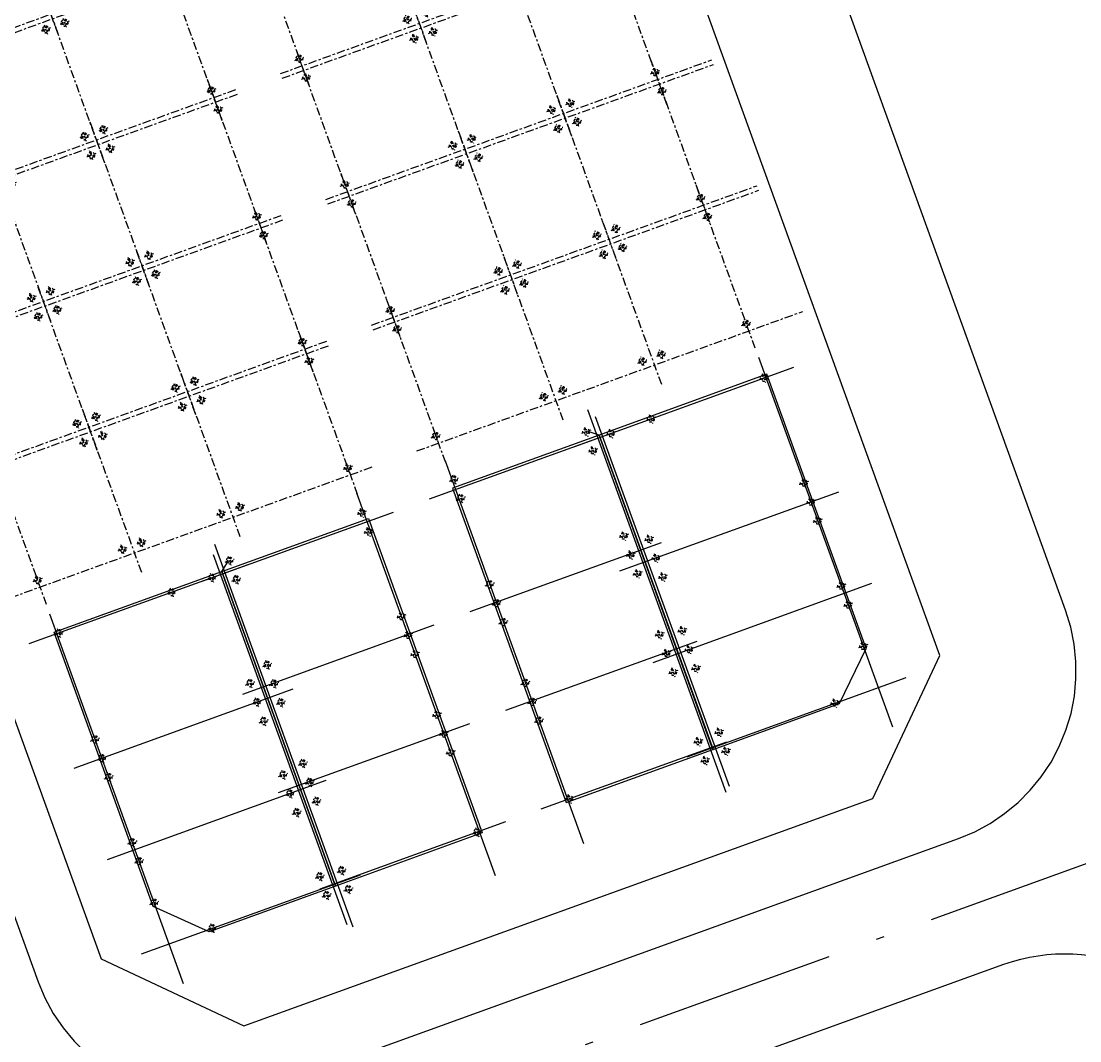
# Model space of a CAD drawing. Header units: metres. Extents: x 568006 to 1139366, y 2064802 to 4131555.
# Drawn here: x 569782.63 to 569830.12, y 2066071.59 to 2066117.33 of the extents above; entities that cross this region are included whole.
import ezdxf
from ezdxf.enums import TextEntityAlignment as Align
from ezdxf.xclip import XClip

# ---------------------------------------------------------------- set-up
doc = ezdxf.new("R2010")
doc.units = ezdxf.units.M
doc.header["$XCLIPFRAME"] = 0
for name, pattern in [('ACAD_ISO10W100', [18.5, 12, -3, 0.5, -3]), ('CENTER', [2, 1.25, -0.25, 0.25, -0.25]), ('CENTER2', [1.125, 0.75, -0.125, 0.125, -0.125]), ('HIDDEN', [0.375, 0.25, -0.125])]:
    doc.linetypes.add(name, pattern=pattern)
doc.layers.get('0').update_dxf_attribs({"linetype": 'CONTINUOUS'})
doc.layers.get('DEFPOINTS').update_dxf_attribs({"color": 152, "linetype": 'CONTINUOUS'})
doc.layers.add('-AREA', color=2, linetype='CONTINUOUS', plot=False)
for name, color, linetype, lineweight in [('-WALL', 4, 'CONTINUOUS', 35), ('A-KY HIEU', 34, 'CONTINUOUS', 20), ('E- RANH GIOI', 1, 'CENTER', 13), ('hung-demlonha', 7, 'CONTINUOUS', 15)]:
    doc.layers.add(name, color=color, linetype=linetype, lineweight=lineweight)
for name, color, linetype in [('01.AXIS', 160, 'CENTER2'), ('CDC.01.AXIS', 160, 'CENTER2'), ('datOlienke', 42, 'CONTINUOUS'), ('ghi_chu', 7, 'CONTINUOUS'), ('LogDg', 7, 'CONTINUOUS'), ('TimDg', 222, 'CONTINUOUS'), ('ViaHeS', 32, 'CONTINUOUS')]:
    doc.layers.add(name, color=color, linetype=linetype)
doc.styles.add('QH1', font='arialbd.ttf', dxfattribs={"width": 0.8})

# ---------------------------------------------------------------- blocks, each defined once
blk = doc.blocks.new('A$C33BC4D2A')
at = {"layer": 'A-KY HIEU', "color": 0, "const_width": 1.022}
blk.add_lwpolyline([(14.345, -292.097), (14.345, -4.903), (414.985, -4.903), (414.985, -292.097)], close=True, dxfattribs=at)
at = {"layer": 'DEFPOINTS', "color": 125}
blk.add_lwpolyline([(0, -297), (420, -297), (420, 0), (0, 0)], close=True, dxfattribs=at)
blk = doc.blocks.new('A$C758D662A')
at = {"linetype": 'HIDDEN', "ltscale": 500}
for radius in [300, 200]:
    blk.add_circle((0, 0), radius, dxfattribs=at)
at = {"layer": 'CDC.01.AXIS', "ltscale": 200}
for p, q in [((437, 0), (-437, 0)), ((0, 437), (0, -437))]:
    blk.add_line(p, q, dxfattribs=at)
blk = doc.blocks.new('MAU M1SH')
at = {"layer": '01.AXIS', "ltscale": 500}
for p, q in [((-370, 15724), (-370, -2671)), ((5410, 15724), (5410, -2671)), ((-1468, 14700), (6323, 14700)), ((-1468, 9100), (6323, 9100)), ((-1468, 4400), (6323, 4400)), ((-1575, -100), (6216, -100))]:
    blk.add_line(p, q, dxfattribs=at)
at = {"xscale": 0.5, "yscale": 0.5, "zscale": 0.5}
for p in [(-30, 14700), (5070, 14700), (-30, 9550), (5070, 9550), (-30, 8650), (5070, 8650), (-30, 4850), (5070, 4850), (-30, 3950), (5070, 3950), (-30, -100), (5070, -100)]:
    blk.add_blockref('A$C758D662A', p, dxfattribs=at)
blk = doc.blocks.new('tmbc_khub')
at = {"layer": '-AREA'}
for points in [[(-113.631, 404.948), (-108.52, 390.845), (-102.85, 392.9), (-101.655, 395.377), (-106.111, 407.673), (-113.631, 404.948)], [(-120.215, 402.567), (-115.115, 388.461), (-108.532, 390.84), (-113.634, 404.946), (-120.215, 402.567)], [(-123.981, 401.205), (-118.877, 387.101), (-125.459, 384.718), (-130.562, 398.824), (-123.981, 401.205)], [(-130.562, 398.824), (-125.46, 384.718), (-131.131, 382.667), (-133.635, 383.806), (-138.083, 396.104), (-130.562, 398.824)]]:
    blk.add_lwpolyline(points, dxfattribs=at)
at = {"layer": '01.AXIS', "ltscale": 500}
for p, q in [((-106.483, 408.439), (-100.474, 391.858)), ((-114.724, 404.434), (-104.91, 407.991)), ((-114.164, 406.095), (-107.958, 388.929)), ((-113.816, 405.781), (-107.807, 389.2)), ((-112.681, 405.174), (-121.26, 402.072)), ((-113.631, 404.948), (-114.176, 405.116)), ((-120.54, 403.79), (-114.334, 386.624)), ((-124.514, 402.353), (-118.303, 385.189)), ((-112.7, 398.85), (-102.886, 402.407)), ((-131.44, 398.389), (-122.861, 401.493)), ((-130.889, 400.046), (-124.678, 382.882)), ((-110.852, 400.115), (-119.431, 397.013)), ((-130.953, 399.583), (-124.955, 382.998)), ((-129.393, 399.13), (-139.21, 395.579)), ((-130.562, 398.824), (-130.251, 399.302)), ((-111.215, 394.751), (-101.401, 398.307)), ((-138.288, 396.93), (-132.29, 380.346)), ((-129.609, 393.33), (-121.031, 396.435)), ((-109.254, 395.694), (-117.833, 392.592)), ((-109.681, 390.52), (-99.867, 394.077)), ((-127.373, 393.544), (-137.189, 389.994)), ((-128.01, 388.911), (-119.432, 392.015)), ((-116.235, 388.173), (-107.901, 391.186)), ((-125.89, 389.444), (-135.706, 385.894)), ((-117.832, 387.596), (-126.166, 384.58)), ((-124.36, 385.212), (-134.176, 381.662))]:
    blk.add_line(p, q, dxfattribs=at)
at = {"layer": 'datOlienke'}
blk.add_lwpolyline([(-131.658, 472.46), (-160.687, 464.432), (-163.806, 458.397), (-135.974, 381.447), (-129.572, 378.446), (-101.36, 388.649), (-98.359, 395.052), (-125.138, 469.091)], close=True, dxfattribs=at)
at = {"layer": 'LogDg'}
for points in [[(-92.717, 397.093), (-118.363, 468, 0.391769), (-136.467, 477.356), (-162.123, 470.26, 0.43702), (-167.514, 459.829), (-138.795, 380.427, 0.414214), (-128.551, 375.625), (-97.519, 386.849, 0.414214)], [(-126.511, 369.982), (-95.478, 381.206, -0.414214), (-85.234, 376.404), (-42.629, 258.608, -0.421043), (-47.607, 248.303), (-78.9, 237.801, -0.407417), (-88.969, 242.664), (-131.313, 359.738, -0.414214)]]:
    blk.add_lwpolyline(points, format="xyb", close=True, dxfattribs=at)
at = {"layer": 'TimDg', "linetype": 'ACAD_ISO10W100', "ltscale": 0.75}
blk.add_lwpolyline([(-137.875, 369.062), (-77.691, 390.83)], dxfattribs=at)
at = {"layer": 'ViaHeS'}
blk.add_lwpolyline([(-131.658, 472.46), (-160.687, 464.432), (-163.806, 458.397), (-135.974, 381.447), (-129.572, 378.446), (-101.36, 388.649), (-98.359, 395.052), (-125.138, 469.091)], close=True, dxfattribs=at)
at = {"layer": '-WALL'}
for p, xscale, yscale, zscale, rotation in [((-114.98, 431.598), -0.001, 0.001, 0.001, 109.8844192741507), ((-148.618, 425.812), 0.001, 0.001, 0.001, 289.8841382759418), ((-111.225, 421.217), 0.0009999999999999998, 0.0009999999999999998, 0.0009999999999999998, 109.8842788567343), ((-144.863, 415.43), -0.0009999999999999996, 0.0009999999999999996, 0.0009999999999999998, 289.8842786933581), ((-110.898, 420.314), -0.001, 0.001, 0.001, 109.8844192741507), ((-144.536, 414.527), 0.001, 0.001, 0.001, 289.8841382759418), ((-108.858, 414.671), -0.001, 0.001, 0.001, 109.8844192741507), ((-140.781, 404.146), -0.0009999999999999996, 0.0009999999999999996, 0.0009999999999999998, 289.8842786933581), ((-140.455, 403.243), 0.001, 0.001, 0.001, 289.8841382759418)]:
    blk.add_blockref('MAU M1SH', p, dxfattribs=dict(at, xscale=xscale, yscale=yscale, zscale=zscale, rotation=rotation))
for p, xscale, yscale, zscale, rotation in [((-106.253, 407.504), 0.0005000000288335089, 0.0005000000288335089, 0.0005000000288335089, 19.92067394253767), ((-111.31, 405.671), 0.0005000000288335089, 0.0005000000288335089, 0.0005000000288335089, 19.92067394253767), ((-114.218, 405.096), 0.0004999842074452977, 0.0004999842074452977, 0.0004999842074452977, 19.87802479735915), ((-113.116, 405.017), 0.0005000000288335089, 0.0005000000288335089, 0.0005000000288335089, 19.92067394253767), ((-113.912, 404.25), 0.0004999842074452977, 0.0004999842074452977, 0.0004999842074452977, 19.87802479735915), ((-120.143, 402.954), -0.0004999842074452976, 0.0004999842074452975, 0.0004999842074452975, 19.87802479735914), ((-104.451, 402.797), 0.0005000000288335089, 0.0005000000288335089, 0.0005000000288335089, 19.92067394253767), ((-119.837, 402.108), -0.0004999842074452976, 0.0004999842074452975, 0.0004999842074452975, 19.87802479735914), ((-104.144, 401.951), 0.0005000000288335089, 0.0005000000288335089, 0.0005000000288335089, 19.92067394253767), ((-124.285, 401.456), 0.000499982234939715, 0.000499982234939715, 0.000499982234939715, 19.89351892898012), ((-103.838, 401.105), 0.0005000000288335089, 0.0005000000288335089, 0.0005000000288335089, 19.92067394253767), ((-123.979, 400.61), 0.000499982234939715, 0.000499982234939715, 0.000499982234939715, 19.89351892898012), ((-112.529, 400.423), 0.0004999842074452977, 0.0004999842074452977, 0.0004999842074452977, 19.87802479735915), ((-111.399, 400.279), 0.0005000000288335089, 0.0005000000288335089, 0.0005000000288335089, 19.92067394253767), ((-112.223, 399.577), 0.0004999842074452977, 0.0004999842074452977, 0.0004999842074452977, 19.87802479735915), ((-130.209, 399.313), -0.0004999822349397151, 0.0004999822349397151, 0.0004999822349397151, 19.89351892898012), ((-111.092, 399.433), 0.0005000000288335089, 0.0005000000288335089, 0.0005000000288335089, 19.92067394253767), ((-111.916, 398.731), 0.0004999842074452977, 0.0004999842074452977, 0.0004999842074452977, 19.87802479735915), ((-110.785, 398.587), 0.0005000000288335089, 0.0005000000288335089, 0.0005000000288335089, 19.92067394253767), ((-131.002, 398.548), -0.0004999916992310129, 0.0004999916992310129, 0.0004999916992310129, 19.88351490427126), ((-129.903, 398.467), -0.0004999822349397151, 0.0004999822349397151, 0.0004999822349397151, 19.89351892898012), ((-118.538, 398.251), -0.0004999842074452976, 0.0004999842074452975, 0.0004999842074452975, 19.87802479735914), ((-102.778, 398.18), 0.0005000000288335089, 0.0005000000288335089, 0.0005000000288335089, 19.92067394253767), ((-132.808, 397.895), -0.0004999916992310129, 0.0004999916992310129, 0.0004999916992310129, 19.88351490427126), ((-118.232, 397.404), -0.0004999842074452976, 0.0004999842074452975, 0.0004999842074452975, 19.87802479735914), ((-102.471, 397.334), 0.0005000000288335089, 0.0005000000288335089, 0.0005000000288335089, 19.92067394253767), ((-122.51, 396.815), 0.000499982234939715, 0.000499982234939715, 0.000499982234939715, 19.89351892898012), ((-117.926, 396.558), -0.0004999842074452976, 0.0004999842074452975, 0.0004999842074452975, 19.87802479735914), ((-137.867, 396.065), -0.0004999916992310129, 0.0004999916992310129, 0.0004999916992310129, 19.88351490427126), ((-122.204, 395.968), 0.000499982234939715, 0.000499982234939715, 0.000499982234939715, 19.89351892898012), ((-110.93, 396.003), 0.0004999842074452977, 0.0004999842074452977, 0.0004999842074452977, 19.87802479735915), ((-109.913, 396.18), 0.0005000000288335089, 0.0005000000288335089, 0.0005000000288335089, 19.92067394253767), ((-109.606, 395.333), 0.0005000000288335089, 0.0005000000288335089, 0.0005000000288335089, 19.92067394253767), ((-101.796, 395.473), 0.0005000000288335089, 0.0005000000288335089, 0.0005000000288335089, 19.92067394253767), ((-121.897, 395.122), 0.000499982234939715, 0.000499982234939715, 0.000499982234939715, 19.89351892898012), ((-110.624, 395.157), 0.0004999842074452977, 0.0004999842074452977, 0.0004999842074452977, 19.87802479735915), ((-128.518, 394.64), -0.0004999822349397151, 0.0004999822349397151, 0.0004999822349397151, 19.89351892898012), ((-110.318, 394.31), 0.0004999842074452977, 0.0004999842074452977, 0.0004999842074452977, 19.87802479735915), ((-109.3, 394.487), 0.0005000000288335089, 0.0005000000288335089, 0.0005000000288335089, 19.92067394253767), ((-116.939, 393.83), -0.0004999842074452976, 0.0004999842074452975, 0.0004999842074452975, 19.87802479735914), ((-129.288, 393.809), -0.0004999916992310129, 0.0004999916992310129, 0.0004999916992310129, 19.88351490427126), ((-128.212, 393.794), -0.0004999822349397151, 0.0004999822349397151, 0.0004999822349397151, 19.89351892898012), ((-128.982, 392.962), -0.0004999916992310129, 0.0004999916992310129, 0.0004999916992310129, 19.88351490427126), ((-127.906, 392.948), -0.0004999822349397151, 0.0004999822349397151, 0.0004999822349397151, 19.89351892898012), ((-116.633, 392.984), -0.0004999842074452976, 0.0004999842074452975, 0.0004999842074452975, 19.87802479735914), ((-103.066, 392.929), 0.0005000000288335089, 0.0005000000288335089, 0.0005000000288335089, 19.92067394253767), ((-120.911, 392.395), 0.000499982234939715, 0.000499982234939715, 0.000499982234939715, 19.89351892898012), ((-128.676, 392.116), -0.0004999916992310129, 0.0004999916992310129, 0.0004999916992310129, 19.88351490427126), ((-116.327, 392.138), -0.0004999842074452976, 0.0004999842074452975, 0.0004999842074452975, 19.87802479735914), ((-120.604, 391.548), 0.000499982234939715, 0.000499982234939715, 0.000499982234939715, 19.89351892898012), ((-108.261, 391.62), 0.0005000000288335089, 0.0005000000288335089, 0.0005000000288335089, 19.92067394253767), ((-136.237, 391.295), -0.0004999916992310129, 0.0004999916992310129, 0.0004999916992310129, 19.88351490427126), ((-109.193, 391.198), 0.0004999842074452977, 0.0004999842074452977, 0.0004999842074452977, 19.87802479735915), ((-120.298, 390.702), 0.000499982234939715, 0.000499982234939715, 0.000499982234939715, 19.89351892898012), ((-107.954, 390.774), 0.0005000000288335089, 0.0005000000288335089, 0.0005000000288335089, 19.92067394253767), ((-135.931, 390.449), -0.0004999916992310129, 0.0004999916992310129, 0.0004999916992310129, 19.88351490427126), ((-126.919, 390.22), -0.0004999822349397151, 0.0004999822349397151, 0.0004999822349397151, 19.89351892898012), ((-108.887, 390.351), 0.0004999842074452977, 0.0004999842074452977, 0.0004999842074452977, 19.87802479735915), ((-135.625, 389.603), -0.0004999916992310129, 0.0004999916992310129, 0.0004999916992310129, 19.88351490427126), ((-127.805, 389.708), -0.0004999916992310129, 0.0004999916992310129, 0.0004999916992310129, 19.88351490427126), ((-126.613, 389.374), -0.0004999822349397151, 0.0004999822349397151, 0.0004999822349397151, 19.89351892898012), ((-127.499, 388.862), -0.0004999916992310129, 0.0004999916992310129, 0.0004999916992310129, 19.88351490427126), ((-114.964, 388.632), 0.0004999842074452977, 0.0004999842074452977, 0.0004999842074452977, 19.87802479735915), ((-126.307, 388.528), -0.0004999822349397151, 0.0004999822349397151, 0.0004999822349397151, 19.89351892898012), ((-127.193, 388.016), -0.0004999916992310129, 0.0004999916992310129, 0.0004999916992310129, 19.88351490427126), ((-119.103, 387.136), -0.0004999822349397151, 0.0004999822349397151, 0.0004999822349397151, 19.89351892898012), ((-134.567, 386.678), -0.0004999916992310129, 0.0004999916992310129, 0.0004999916992310129, 19.88351490427126), ((-134.261, 385.831), -0.0004999916992310129, 0.0004999916992310129, 0.0004999916992310129, 19.88351490427126), ((-125.18, 385.415), -0.0004999822349397151, 0.0004999822349397151, 0.0004999822349397151, 19.89351892898012), ((-126.156, 385.148), -0.0004999916992310129, 0.0004999916992310129, 0.0004999916992310129, 19.88351490427126), ((-124.874, 384.569), -0.0004999822349397151, 0.0004999822349397151, 0.0004999822349397151, 19.89351892898012), ((-133.588, 383.969), -0.0004999916992310129, 0.0004999916992310129, 0.0004999916992310129, 19.88351490427126), ((-125.85, 384.302), -0.0004999916992310129, 0.0004999916992310129, 0.0004999916992310129, 19.88351490427126), ((-130.984, 382.828), -0.0004999916992310129, 0.0004999916992310129, 0.0004999916992310129, 19.88351490427126)]:
    blk.add_blockref('A$C758D662A', p, dxfattribs=dict(xscale=xscale, yscale=yscale, zscale=zscale, rotation=rotation))
at = {"layer": 'hung-demlonha', "color": 7, "ltscale": 5, "style": 'QH1', "width": 0.65}
for tag, p in [('BT04', (-109.598, 191.643)), ('BT06', (-305.798, 171.199)), ('BT05', (-282.572, 137.244))]:
    blk.add_attdef(tag, text='', height=3.96, rotation=0, dxfattribs=at).set_placement(p, align=Align.CENTER)

msp = doc.modelspace()

# ---------------------------------------------------------------- block references
at = {"layer": 'E- RANH GIOI', "extrusion": (-2.4685e-06, 4.62064e-06, 1), "xscale": 2.114336868039268, "yscale": 2.114336868039268, "zscale": 2.114336868039268}
msp.add_blockref('A$C33BC4D2A', (569313.502, 2066206.266, 8.139), dxfattribs=at)

# ---------------------------------------------------------------- next in the draw order: block references
at = {"layer": 'ghi_chu'}
ref = msp.add_blockref('tmbc_khub', (569922.191, 2065693.817), dxfattribs=at)
XClip(ref).set_block_clipping_path([(-391.9901366149, 0), (0, 477.830198009)])

doc.saveas('drawing.dxf')
